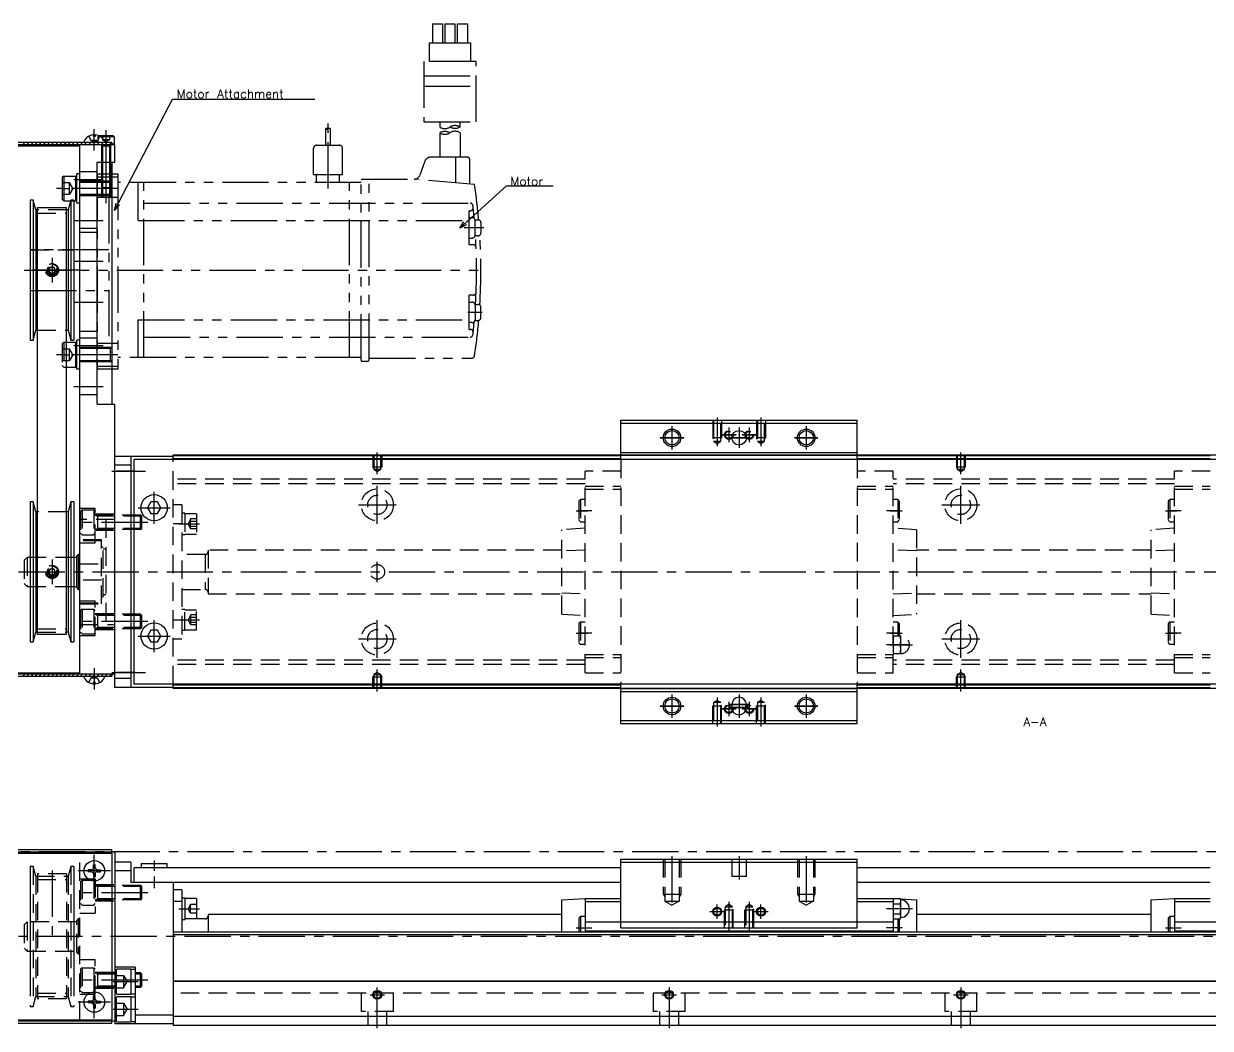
# Model space of a CAD drawing. Extents: x -2 to 986, y -8 to 353.
# Drawn here: x 327.5 to 734.2, y 9 to 353.5 of the extents above; entities that cross this region are included whole.
import ezdxf

# ---------------------------------------------------------------- set-up
doc = ezdxf.new("R2010")
doc.units = 0
doc.header["$LTSCALE"] = 0.5
for name, pattern in [('CENTER', [50.8, 31.75, -6.35, 6.35, -6.35]), ('DASHED', [19.05, 12.7, -6.35]), ('PHANTOM', [63.5, 31.75, -6.35, 6.35, -6.35, 6.35, -6.35])]:
    doc.linetypes.add(name, pattern=pattern)
for name, color, linetype in [('MSM_CENTER', 1, 'CENTER'), ('MSM_CONTINUOUS', 7, 'CONTINUOUS'), ('MSM_DASHED', 4, 'DASHED'), ('MSM_IMAGINARY', 6, 'PHANTOM'), ('MSM_NARROW', 5, 'CONTINUOUS'), ('MSM_PART_NUMBER', 7, 'CONTINUOUS')]:
    doc.layers.add(name, color=color, linetype=linetype)
doc.styles.get("Standard").update_dxf_attribs({"font": 'txt.shx', "height": 3, "bigfont": 'bigfont.shx'})

msp = doc.modelspace()

# ---------------------------------------------------------------- linework, layer by layer
at = {"layer": 'MSM_CENTER'}
for p, q in [((351.67, 310), (351.67, 317.37)), ((355.67, 317), (355.67, 295)), ((359.67, 297), (338.67, 297)), ((354.67, 300), (344.67, 300)), ((344.67, 286), (354.67, 286)), ((337.17, 273.25), (337.17, 264.75)), ((346.67, 269), (327.67, 269)), ((354.67, 272), (344.67, 272)), ((344.67, 258), (354.67, 258)), ((359.67, 240), (338.67, 240)), ((354.67, 243), (344.67, 243)), ((354.67, 229), (344.67, 229)), ((565.17, 218.5), (565.17, 208.59)), ((580.17, 218.5), (580.17, 208.59)), ((553.67, 211.5), (545.67, 211.5)), ((545.67, 211.5), (553.67, 211.5)), ((549.67, 215.5), (549.67, 207.5)), ((571.67, 212.5), (566.67, 212.5)), ((566.67, 212.5), (571.67, 212.5)), ((569.17, 215), (569.17, 210)), ((576.17, 211.5), (569.17, 211.5)), ((569.17, 211.5), (576.17, 211.5)), ((572.67, 215), (572.67, 208)), ((578.67, 212.5), (573.67, 212.5)), ((573.67, 212.5), (578.67, 212.5)), ((576.17, 215), (576.17, 210)), ((599.67, 211.5), (591.67, 211.5)), ((591.67, 211.5), (599.67, 211.5)), ((595.67, 215.5), (595.67, 207.5)), ((448.67, 198.99), (448.67, 206.5)), ((648.67, 198.99), (648.67, 206.5)), ((357.67, 200), (369.17, 200)), ((372.17, 182), (372.17, 193)), ((448.67, 182), (448.67, 195)), ((648.67, 182), (648.67, 195)), ((366.67, 187.5), (377.67, 187.5)), ((442.17, 188.5), (455.17, 188.5)), ((642.17, 188.5), (655.17, 188.5)), ((516.77, 186.5), (520.87, 186.5)), ((522.17, 186.5), (518.07, 186.5)), ((627.27, 186.5), (623.17, 186.5)), ((624.47, 186.5), (628.57, 186.5)), ((718.77, 186.5), (722.87, 186.5)), ((724.17, 186.5), (720.07, 186.5)), ((369.97, 182.5), (344.67, 182.5)), ((380.67, 181.95), (387.67, 181.95)), ((337.17, 169.75), (337.17, 161.25)), ((448.67, 162), (448.67, 169)), ((325.67, 165.5), (982.67, 165.5)), ((369.97, 148.5), (344.67, 148.5)), ((372.17, 138), (372.17, 149)), ((380.67, 149.05), (387.67, 149.05)), ((448.67, 136), (448.67, 149)), ((648.67, 136), (648.67, 149)), ((366.67, 143.5), (377.67, 143.5)), ((442.17, 142.5), (455.17, 142.5)), ((516.77, 144.5), (520.87, 144.5)), ((522.17, 144.5), (518.07, 144.5)), ((627.27, 144.5), (623.17, 144.5)), ((624.47, 144.5), (628.57, 144.5)), ((642.17, 142.5), (655.17, 142.5)), ((718.77, 144.5), (722.87, 144.5)), ((724.17, 144.5), (720.07, 144.5)), ((630.77, 140.5), (623.17, 140.5)), ((624.47, 140.5), (632.07, 140.5)), ((351.67, 132.5), (351.67, 125.13)), ((357.67, 131), (369.17, 131)), ((448.67, 124.5), (448.67, 132.01)), ((648.67, 124.5), (648.67, 132.01)), ((549.67, 123.5), (549.67, 115.5)), ((565.17, 122.41), (565.17, 112.5)), ((572.67, 123.5), (572.67, 115.5)), ((580.17, 122.41), (580.17, 112.5)), ((595.67, 123.5), (595.67, 115.5)), ((553.67, 119.5), (545.67, 119.5)), ((545.67, 119.5), (553.67, 119.5)), ((571.67, 118.5), (566.67, 118.5)), ((566.67, 118.5), (571.67, 118.5)), ((569.17, 121), (569.17, 116)), ((576.17, 120), (569.17, 120)), ((569.17, 120), (576.17, 120)), ((576.17, 119), (569.17, 119)), ((569.17, 119), (576.17, 119)), ((578.67, 118.5), (573.67, 118.5)), ((573.67, 118.5), (578.67, 118.5)), ((576.17, 121), (576.17, 116)), ((599.67, 119.5), (591.67, 119.5)), ((591.67, 119.5), (599.67, 119.5)), ((983.67, 69.5), (320.67, 69.5)), ((351.67, 57.5), (351.67, 68.5)), ((372.17, 66.5), (372.17, 63)), ((549.67, 68), (549.67, 50.18)), ((572.67, 68), (572.67, 60)), ((595.67, 68), (595.67, 50.18)), ((337.17, 63.12), (337.17, 38.5)), ((357.17, 63), (346.17, 63)), ((372.17, 61), (372.17, 57)), ((369.97, 55.5), (344.67, 55.5)), ((380.67, 50), (387.67, 50)), ((562.67, 49), (567.67, 49)), ((565.17, 46.5), (565.17, 51.5)), ((569.17, 52.41), (569.17, 42.5)), ((576.17, 52.41), (576.17, 42.5)), ((577.67, 49), (582.67, 49)), ((580.17, 46.5), (580.17, 51.5)), ((632.07, 50), (623.17, 50)), ((516.77, 43.5), (522.17, 43.5)), ((628.57, 43.5), (623.17, 43.5)), ((718.77, 43.5), (724.17, 43.5)), ((982.67, 40.5), (325.67, 40.5)), ((369.97, 25.5), (344.67, 25.5)), ((358.17, 25), (366.67, 25)), ((351.67, 12.5), (351.67, 23.5)), ((446.17, 20.5), (451.17, 20.5)), ((448.67, 9), (448.67, 23)), ((546.17, 20.5), (551.17, 20.5)), ((548.67, 23), (548.67, 9)), ((646.17, 20.5), (651.17, 20.5)), ((648.67, 23), (648.67, 9)), ((357.17, 18), (346.17, 18)), ((358.17, 15.5), (366.67, 15.5))]:
    msp.add_line(p, q, dxfattribs=at)
at = {"layer": 'MSM_CONTINUOUS'}
for p, q in [((348.2, 313.16), (348.17, 312.8)), ((351.34, 315.29), (351.36, 314.8)), ((351.98, 314.8), (351.36, 314.8)), ((352, 315.29), (351.98, 314.8)), ((358.12, 315), (353.41, 315)), ((358.42, 314.7), (353.93, 314.7)), ((355.13, 313.16), (355.17, 312.8)), ((358.12, 315), (358.42, 314.7)), ((358.42, 314.7), (358.42, 312.3)), ((324.47, 311.6), (346.67, 311.6)), ((357.67, 312.8), (324.87, 312.8)), ((358.67, 312), (324.87, 312)), ((346.67, 130.5), (346.67, 312)), ((357.67, 312.8), (357.67, 312)), ((357.67, 312.3), (358.42, 312.3)), ((358.12, 312), (358.42, 312.3)), ((358.67, 306), (358.67, 312)), ((352.67, 223), (352.67, 306)), ((352.67, 306), (358.67, 306)), ((354.17, 306), (354.17, 299.5)), ((357.17, 306), (357.17, 299.5)), ((357.67, 306), (357.67, 223)), ((341.17, 301.25), (340.67, 300.75)), ((341.17, 301.25), (341.17, 292.75)), ((341.17, 301.25), (345.17, 301.25)), ((345.17, 301.25), (345.17, 292.75)), ((345.17, 301.25), (345.67, 300.75)), ((345.67, 292), (345.67, 302)), ((346.67, 302), (345.67, 302)), ((340.67, 300.75), (340.67, 293.25)), ((357.23, 299.5), (352.67, 299.5)), ((357.23, 294.5), (357.23, 299.5)), ((357.67, 299.07), (357.23, 299.5)), ((329.73, 293), (329.73, 245)), ((330.76, 293), (329.73, 293)), ((330.76, 293), (330.76, 245)), ((331.67, 289.62), (330.76, 293)), ((341.17, 292.75), (340.67, 293.25)), ((343.57, 293), (342.67, 289.62)), ((343.57, 293), (343.57, 245)), ((344.61, 293), (343.57, 293)), ((344.61, 293), (344.61, 245)), ((345.17, 292.75), (345.67, 293.25)), ((357.23, 294.5), (352.67, 294.5)), ((357.23, 294.5), (357.67, 294.93)), ((331.67, 289.62), (331.67, 248.37)), ((332.17, 289.62), (331.67, 289.62)), ((332.17, 144.07), (332.17, 290.43)), ((332.17, 290.43), (342.17, 290.43)), ((341.17, 292.75), (343.5, 292.75)), ((342.17, 144.07), (342.17, 290.43)), ((342.67, 289.62), (342.17, 289.62)), ((342.67, 289.62), (342.67, 248.37)), ((344.61, 292.75), (345.17, 292.75)), ((346.67, 292), (345.67, 292)), ((329.67, 287), (329.67, 251)), ((329.73, 287), (329.67, 287)), ((344.67, 287), (344.61, 287)), ((344.67, 287), (344.67, 251)), ((329.67, 251), (329.73, 251)), ((330.76, 245), (331.67, 248.37)), ((331.67, 248.37), (332.17, 248.37)), ((342.17, 248.37), (342.67, 248.37)), ((342.67, 248.37), (343.57, 245)), ((344.61, 251), (344.67, 251)), ((329.73, 245), (330.76, 245)), ((342.17, 244.25), (345.17, 244.25)), ((343.57, 245), (344.61, 245)), ((345.17, 244.25), (345.17, 235.75)), ((345.17, 244.25), (345.67, 243.75)), ((345.67, 235), (345.67, 245)), ((346.67, 245), (345.67, 245)), ((357.23, 242.5), (352.67, 242.5)), ((357.67, 242.07), (357.23, 242.5)), ((357.23, 237.5), (357.23, 242.5)), ((345.17, 235.75), (345.67, 236.25)), ((357.23, 237.5), (352.67, 237.5)), ((357.23, 237.5), (357.67, 237.93)), ((342.17, 235.75), (345.17, 235.75)), ((346.67, 235), (345.67, 235)), ((352.67, 223), (358.67, 223)), ((358.67, 125.9), (358.67, 223)), ((532.17, 204), (532.17, 217.5)), ((532.17, 217.5), (613.17, 217.5)), ((532.17, 216.5), (613.17, 216.5)), ((613.17, 204), (613.17, 217.5)), ((378.67, 205.1), (358.67, 205.1)), ((364.17, 205.1), (364.17, 125.9)), ((365.17, 204), (365.17, 127)), ((980.17, 204), (365.17, 204)), ((378.67, 204), (378.67, 205.5)), ((968.67, 205.5), (378.67, 205.5)), ((532.17, 205.3), (378.67, 205.3)), ((532.17, 204.3), (378.67, 204.3)), ((532.17, 206.5), (613.17, 206.5)), ((532.17, 205.5), (613.17, 205.5)), ((734.17, 205.3), (613.17, 205.3)), ((734.17, 204.3), (613.17, 204.3)), ((364.17, 202.1), (358.67, 202.1)), ((329.73, 189.5), (329.73, 141.5)), ((330.76, 189.5), (329.73, 189.5)), ((330.76, 189.5), (330.76, 141.5)), ((331.67, 186.12), (330.76, 189.5)), ((343.57, 189.5), (342.67, 186.12)), ((343.57, 189.5), (343.57, 141.5)), ((344.61, 189.5), (343.57, 189.5)), ((344.61, 189.5), (344.61, 141.5)), ((371.01, 189.5), (369.86, 187.5)), ((369.86, 187.5), (371.01, 185.5)), ((373.32, 189.5), (371.01, 189.5)), ((374.48, 187.5), (373.32, 189.5)), ((373.32, 185.5), (374.48, 187.5)), ((329.67, 183.5), (329.67, 147.5)), ((329.73, 183.5), (329.67, 183.5)), ((331.67, 186.12), (331.67, 144.87)), ((332.17, 186.12), (331.67, 186.12)), ((342.67, 186.12), (342.17, 186.12)), ((342.67, 186.12), (342.67, 144.87)), ((344.67, 183.5), (344.61, 183.5)), ((344.67, 183.5), (344.67, 147.5)), ((371.01, 185.5), (373.32, 185.5)), ((346.17, 171.5), (345.67, 171)), ((345.67, 160), (345.67, 171)), ((346.17, 171.5), (346.17, 159.5)), ((346.67, 171.5), (346.17, 171.5)), ((345.67, 170.5), (344.67, 170.5)), ((344.67, 160.5), (345.67, 160.5)), ((345.67, 160), (346.17, 159.5)), ((346.17, 159.5), (346.67, 159.5)), ((329.67, 147.5), (329.73, 147.5)), ((344.61, 147.5), (344.67, 147.5)), ((330.76, 141.5), (331.67, 144.87)), ((331.67, 144.87), (332.17, 144.87)), ((342.17, 144.07), (332.17, 144.07)), ((342.67, 144.87), (342.17, 144.87)), ((342.67, 144.87), (343.57, 141.5)), ((371.01, 145.5), (369.86, 143.5)), ((369.86, 143.5), (371.01, 141.5)), ((373.32, 145.5), (371.01, 145.5)), ((374.48, 143.5), (373.32, 145.5)), ((373.32, 141.5), (374.48, 143.5)), ((329.73, 141.5), (330.76, 141.5)), ((343.57, 141.5), (344.61, 141.5)), ((371.01, 141.5), (373.32, 141.5)), ((324.47, 130.9), (346.67, 130.9)), ((324.87, 130.5), (358.67, 130.5)), ((357.67, 130.5), (357.67, 129.7)), ((324.87, 129.7), (357.67, 129.7)), ((348.2, 129.34), (348.17, 129.7)), ((351.34, 127.21), (351.36, 127.7)), ((351.98, 127.7), (351.36, 127.7)), ((352, 127.21), (351.98, 127.7)), ((355.13, 129.34), (355.17, 129.7)), ((364.17, 128.9), (358.67, 128.9)), ((980.17, 127), (365.17, 127)), ((378.67, 125.5), (378.67, 127)), ((532.17, 126.7), (378.67, 126.7)), ((532.17, 113.5), (532.17, 127)), ((613.17, 113.5), (613.17, 127)), ((734.17, 126.7), (613.17, 126.7)), ((378.67, 125.9), (358.67, 125.9)), ((532.17, 125.7), (378.67, 125.7)), ((968.67, 125.5), (378.67, 125.5)), ((532.17, 125.5), (613.17, 125.5)), ((532.17, 124.5), (613.17, 124.5)), ((734.17, 125.7), (613.17, 125.7)), ((570.17, 120), (570.17, 119)), ((575.17, 119), (575.17, 120)), ((532.17, 114.5), (613.17, 114.5)), ((532.17, 113.5), (613.17, 113.5)), ((324.87, 70.3), (357.67, 70.3)), ((324.87, 69.5), (358.67, 69.5)), ((346.67, 69.1), (346.67, 69.5)), ((357.67, 69.5), (357.67, 70.3)), ((358.67, 69.5), (358.67, 10.5)), ((323.67, 69.1), (357.67, 69.1)), ((351.34, 63.92), (351.36, 65.08)), ((352, 63.92), (351.98, 65.08)), ((357.67, 69.1), (357.67, 11.9)), ((364.17, 66), (358.67, 66)), ((364.17, 66), (364.17, 59)), ((367.67, 65.5), (367.67, 64)), ((367.67, 65.5), (376.67, 65.5)), ((376.67, 64), (376.67, 65.5)), ((532.17, 67), (613.17, 67)), ((532.17, 43.5), (532.17, 67)), ((532.17, 66), (613.17, 66)), ((613.17, 43.5), (613.17, 67)), ((350.74, 63.33), (349.59, 63.31)), ((350.74, 62.67), (349.59, 62.69)), ((350.74, 63.33), (351.15, 63.52)), ((350.74, 62.67), (351.15, 62.48)), ((351.34, 63.92), (351.15, 63.52)), ((351.34, 62.08), (351.15, 62.48)), ((351.34, 62.08), (351.36, 60.92)), ((352, 62.08), (351.98, 60.92)), ((352, 63.92), (352.19, 63.52)), ((352, 62.08), (352.19, 62.48)), ((352.59, 63.33), (352.19, 63.52)), ((352.59, 62.67), (352.19, 62.48)), ((352.59, 63.33), (353.74, 63.31)), ((352.59, 62.67), (353.74, 62.69)), ((364.17, 63), (358.67, 63)), ((365.17, 64), (365.17, 59)), ((532.17, 64), (365.17, 64)), ((734.17, 64), (613.17, 64)), ((532.17, 59), (364.17, 59)), ((378.67, 59), (378.67, 10)), ((734.17, 59), (613.17, 59)), ((381.67, 56.5), (378.67, 56.5)), ((381.67, 56.5), (381.67, 42)), ((382.67, 53.65), (381.67, 53.65)), ((382.67, 53.65), (382.67, 46.35)), ((386.67, 53.5), (382.67, 53.5)), ((386.67, 53.5), (386.67, 46.5)), ((511.87, 53), (519.87, 53.5)), ((511.87, 42), (511.87, 53)), ((519.87, 53.5), (532.17, 53.5)), ((519.87, 53.5), (519.87, 42)), ((613.17, 53.5), (625.47, 53.5)), ((625.47, 53.5), (626.04, 53.46)), ((625.47, 53.5), (625.47, 42)), ((625.59, 53.46), (625.47, 53)), ((625.59, 53.46), (627.94, 53.46)), ((628.07, 53), (627.94, 53.46)), ((627.97, 53.34), (633.47, 53)), ((628.07, 47), (628.07, 53)), ((633.47, 53), (633.47, 42)), ((713.87, 53), (721.87, 53.5)), ((713.87, 42), (713.87, 53)), ((721.87, 53.5), (734.17, 53.5)), ((721.87, 53.5), (721.87, 42)), ((381.67, 52.5), (378.67, 52.5)), ((519.87, 52.5), (532.17, 52.5)), ((613.17, 52.5), (625.47, 52.5)), ((625.47, 52.41), (625.47, 52.6)), ((625.59, 51.73), (627.94, 51.73)), ((721.87, 52.5), (734.17, 52.5)), ((381.67, 46.35), (382.67, 46.35)), ((389.67, 46.5), (382.67, 46.5)), ((390.67, 48), (390.67, 42)), ((511.87, 48), (390.67, 48)), ((518.27, 47.3), (517.77, 46.8)), ((517.77, 46.8), (517.77, 42)), ((519.87, 47.3), (518.27, 47.3)), ((518.27, 47.3), (518.27, 42)), ((519.87, 45.5), (625.47, 45.5)), ((625.47, 47), (625.59, 46.54)), ((625.59, 48.27), (627.94, 48.27)), ((625.59, 46.54), (627.94, 46.54)), ((627.07, 46.54), (627.07, 42)), ((627.57, 46.54), (627.57, 42)), ((627.94, 46.54), (628.07, 47)), ((713.87, 48), (633.47, 48)), ((720.27, 47.3), (719.77, 46.8)), ((719.77, 46.8), (719.77, 42)), ((721.87, 47.3), (720.27, 47.3)), ((720.27, 47.3), (720.27, 42)), ((721.87, 45.5), (827.47, 45.5)), ((968.67, 42), (378.67, 42)), ((968.67, 41), (378.67, 41)), ((519.87, 42.4), (625.47, 42.4)), ((532.17, 43.5), (613.17, 43.5)), ((721.87, 42.4), (827.47, 42.4)), ((365.67, 30), (358.67, 30)), ((359.17, 29), (359.17, 21)), ((364.17, 29.25), (359.42, 29.25)), ((364.17, 29.25), (364.17, 20.75)), ((365.67, 29.15), (364.17, 29.15)), ((365.67, 30), (365.67, 10.5)), ((968.67, 25.2), (378.67, 25.2)), ((968.67, 25), (378.67, 25)), ((359.42, 20.75), (364.17, 20.75)), ((364.17, 20.85), (365.67, 20.85)), ((350.74, 18.33), (349.59, 18.31)), ((350.74, 17.67), (349.59, 17.69)), ((350.74, 18.33), (351.15, 18.52)), ((350.74, 17.67), (351.15, 17.48)), ((351.34, 18.92), (351.15, 18.52)), ((351.34, 17.08), (351.15, 17.48)), ((351.34, 18.92), (351.36, 20.08)), ((351.34, 17.08), (351.36, 15.92)), ((352, 18.92), (351.98, 20.08)), ((352, 17.08), (351.98, 15.92)), ((352, 18.92), (352.19, 18.52)), ((352, 17.08), (352.19, 17.48)), ((352.59, 18.33), (352.19, 18.52)), ((352.59, 17.67), (352.19, 17.48)), ((352.59, 18.33), (353.74, 18.31)), ((352.59, 17.67), (353.74, 17.69)), ((359.17, 19.5), (359.17, 11.5)), ((364.17, 19.75), (359.42, 19.75)), ((364.17, 19.75), (364.17, 11.25)), ((365.67, 19.65), (364.17, 19.65)), ((378.67, 13.5), (365.67, 13.5)), ((968.67, 13), (378.67, 13)), ((323.67, 11.9), (357.67, 11.9)), ((324.87, 11.5), (358.67, 11.5)), ((324.87, 10.7), (357.67, 10.7)), ((346.67, 11.5), (346.67, 11.9)), ((357.67, 10.7), (357.67, 11.5)), ((378.67, 10.5), (358.67, 10.5)), ((359.42, 11.25), (364.17, 11.25)), ((364.17, 11.35), (365.67, 11.35)), ((968.67, 10), (378.67, 10))]:
    msp.add_line(p, q, dxfattribs=at)
for centre, radius in [((549.67, 211.5), 2.46), ((572.67, 211.5), 2.5), ((595.67, 211.5), 2.46), ((372.17, 187.5), 4.5), ((372.17, 143.5), 4.5), ((549.67, 119.5), 2.46), ((595.67, 119.5), 2.46), ((351.67, 63), 3.5), ((565.17, 49), 1.23), ((580.17, 49), 1.23), ((351.67, 18), 3.5), ((448.67, 20.5), 1.23), ((548.67, 20.5), 1.23), ((648.67, 20.5), 1.23)]:
    msp.add_circle(centre, radius, dxfattribs=at)
for centre, radius, start, end in [((349.29, 313.07), 1.1, 144.8906, 175), ((351.67, 311.4), 4, 97.4656, 144.8906), ((351.14, 315.06), 0.305, 49.0368, 87.9309), ((352.2, 315.06), 0.305, 92.0691, 130.9632), ((351.67, 311.4), 4, 35.1094, 82.5344), ((354.04, 313.07), 1.1, 5, 35.1094), ((349.29, 129.43), 1.1, 185, 215.1094), ((351.67, 131.1), 4, 215.1094, 262.5344), ((351.14, 127.44), 0.305, 272.0691, 310.9632), ((352.2, 127.44), 0.305, 229.0368, 267.9309), ((351.67, 131.1), 4, 277.4656, 324.8906), ((354.04, 129.43), 1.1, 324.8906, 355), ((572.67, 120), 2.5, 0, 180), ((572.67, 119), 2.5, 180, 0), ((351.67, 63), 2.1, 81.4911, 98.5089), ((351.67, 63), 2.1, 171.4911, 188.5089), ((351.67, 63), 2.1, 351.4911, 8.5089), ((351.67, 63), 2.1, 261.4911, 278.5089), ((628.77, 52.57), 3.31, 164.2277, 179.4294), ((624.76, 52.56), 3.31, 0.5738, 15.7691), ((628.07, 50), 3, 270, 90), ((628.77, 52.63), 3.31, 180.5738, 195.7691), ((638.35, 49.95), 12.89, 172.0306, 179.7562), ((638.92, 50.1), 13.46, 180.407, 187.8062), ((624.76, 52.63), 3.31, 344.2277, 359.4294), ((615.17, 49.94), 12.89, 0.2452, 7.968), ((614.61, 50.1), 13.46, 352.1938, 359.593), ((389.67, 47.5), 1, 270, 0), ((628.77, 47.37), 3.31, 164.2277, 179.4294), ((628.77, 47.44), 3.31, 180.5738, 195.7691), ((624.76, 47.37), 3.31, 0.5738, 15.7691), ((624.76, 47.43), 3.31, 344.2277, 359.4294), ((359.42, 29), 0.25, 90, 180), ((359.42, 21), 0.25, 180, 270), ((351.67, 18), 2.1, 171.4911, 188.5089), ((351.67, 18), 2.1, 81.4911, 98.5089), ((351.67, 18), 2.1, 351.4911, 8.5089), ((359.42, 19.5), 0.25, 90, 180), ((351.67, 18), 2.1, 261.4911, 278.5089), ((359.42, 11.5), 0.25, 180, 270)]:
    msp.add_arc(centre, radius, start, end, dxfattribs=at)
at = {"layer": 'MSM_DASHED'}
for p, q in [((349.8, 314.94), (350.52, 313.47)), ((351.67, 312.86), (350.52, 313.47)), ((352.81, 313.47), (350.52, 313.47)), ((351.67, 312.86), (352.81, 313.47)), ((353.54, 314.94), (352.81, 313.47)), ((352.92, 314.7), (353.22, 315)), ((353.93, 314.7), (352.92, 314.7)), ((352.92, 314.7), (352.92, 312.8)), ((353.41, 315), (353.22, 315)), ((354.42, 315), (354.42, 313.7)), ((356.92, 313.7), (354.42, 313.7)), ((355.67, 312.98), (354.42, 313.7)), ((355.67, 315), (355.67, 313.7)), ((356.92, 313.7), (355.67, 312.98)), ((356.92, 315), (356.92, 313.7)), ((354.15, 311.95), (354.44, 311.46)), ((354.17, 311.9), (354.17, 306)), ((357.17, 311.46), (354.17, 311.46)), ((354.44, 311.46), (354.44, 306)), ((357.18, 311.95), (356.9, 311.46)), ((356.9, 311.46), (356.9, 306)), ((357.17, 311.9), (357.17, 306)), ((352.67, 302.65), (346.67, 302.65)), ((340.67, 299), (343.17, 299)), ((340.67, 297), (343.17, 297)), ((344.32, 297), (343.17, 299)), ((343.17, 295), (343.17, 299)), ((344.32, 297), (343.17, 295)), ((352.67, 299.5), (346.67, 299.5)), ((352.67, 299.07), (346.67, 299.07)), ((354.17, 299.5), (354.17, 297.27)), ((354.44, 297), (354.17, 297.27)), ((354.17, 297.27), (357.17, 297.27)), ((354.44, 299.5), (354.44, 297)), ((356.9, 297), (354.44, 297)), ((356.9, 299.5), (356.9, 297)), ((357.17, 297.27), (356.9, 297)), ((357.17, 299.5), (357.17, 297.27)), ((340.67, 295), (343.17, 295)), ((352.67, 294.93), (346.67, 294.93)), ((352.67, 294.5), (346.67, 294.5)), ((342.17, 289.62), (332.17, 289.62)), ((343.5, 292.75), (344.61, 292.75)), ((332.17, 288.49), (342.17, 288.49)), ((346.67, 283.35), (352.67, 283.35)), ((346.67, 282), (352.67, 282)), ((329.67, 276), (344.67, 276)), ((337.17, 270.15), (336.17, 269.58)), ((336.17, 269.58), (336.17, 268.42)), ((336.17, 268.42), (337.17, 267.85)), ((338.17, 269.58), (337.17, 270.15)), ((337.17, 267.85), (338.17, 268.42)), ((338.17, 268.42), (338.17, 269.58)), ((329.67, 262), (344.67, 262)), ((332.17, 248.37), (342.17, 248.37)), ((341.17, 244.25), (340.67, 243.75)), ((341.17, 244.25), (341.17, 235.75)), ((341.17, 244.25), (342.17, 244.25)), ((352.67, 248), (346.67, 248)), ((352.67, 245.65), (346.67, 245.65)), ((340.67, 243.75), (340.67, 236.25)), ((340.67, 242), (343.17, 242)), ((340.67, 240), (343.17, 240)), ((344.32, 240), (343.17, 242)), ((343.17, 238), (343.17, 242)), ((344.32, 240), (343.17, 238)), ((352.67, 242.5), (346.67, 242.5)), ((352.67, 242.07), (346.67, 242.07)), ((340.67, 238), (343.17, 238)), ((341.17, 235.75), (340.67, 236.25)), ((352.67, 237.93), (346.67, 237.93)), ((352.67, 237.5), (346.67, 237.5)), ((341.17, 235.75), (342.17, 235.75)), ((346.67, 226.35), (352.67, 226.35)), ((563.67, 217.5), (563.67, 211.5)), ((563.94, 217.5), (563.94, 210.3)), ((566.4, 210.3), (566.4, 217.5)), ((566.67, 217.5), (566.67, 211.5)), ((578.67, 217.5), (578.67, 211.5)), ((578.94, 217.5), (578.94, 210.3)), ((581.4, 210.3), (581.4, 217.5)), ((581.67, 217.5), (581.67, 211.5)), ((566.67, 211.5), (563.67, 211.5)), ((563.94, 211.03), (563.67, 211.5)), ((566.4, 211.03), (566.67, 211.5)), ((581.67, 211.5), (578.67, 211.5)), ((578.94, 211.03), (578.67, 211.5)), ((581.4, 211.03), (581.67, 211.5)), ((563.94, 210.3), (566.4, 210.3)), ((563.94, 210.3), (565.17, 209.59)), ((565.17, 209.59), (566.4, 210.3)), ((578.94, 210.3), (581.4, 210.3)), ((578.94, 210.3), (580.17, 209.59)), ((580.17, 209.59), (581.4, 210.3)), ((378.67, 127), (378.67, 204)), ((447.17, 205.5), (447.17, 201.5)), ((447.44, 205.5), (447.44, 200.7)), ((449.9, 200.7), (449.9, 205.5)), ((450.17, 205.5), (450.17, 201.5)), ((613.17, 205.5), (532.17, 205.5)), ((532.17, 204), (532.17, 127)), ((613.17, 204), (613.17, 127)), ((647.17, 205.5), (647.17, 201.5)), ((647.44, 205.5), (647.44, 200.7)), ((649.9, 200.7), (649.9, 205.5)), ((650.17, 205.5), (650.17, 201.5)), ((365.67, 200), (358.67, 200)), ((447.17, 201.5), (450.17, 201.5)), ((447.44, 201.03), (447.17, 201.5)), ((447.44, 200.7), (448.67, 199.99)), ((447.44, 200.7), (449.9, 200.7)), ((448.67, 199.99), (449.9, 200.7)), ((449.9, 201.03), (450.17, 201.5)), ((532.17, 200.1), (519.87, 200.1)), ((519.87, 130.9), (519.87, 200.1)), ((625.47, 200.1), (613.17, 200.1)), ((625.47, 130.9), (625.47, 200.1)), ((647.17, 201.5), (650.17, 201.5)), ((647.44, 201.03), (647.17, 201.5)), ((647.44, 200.7), (649.9, 200.7)), ((647.44, 200.7), (648.67, 199.99)), ((648.67, 199.99), (649.9, 200.7)), ((649.9, 201.03), (650.17, 201.5)), ((734.17, 200.1), (721.87, 200.1)), ((721.87, 130.9), (721.87, 200.1)), ((519.87, 197.25), (378.67, 197.25)), ((519.87, 195.75), (378.67, 195.75)), ((721.87, 197.25), (625.47, 197.25)), ((721.87, 195.75), (625.47, 195.75)), ((519.87, 194.85), (532.17, 194.85)), ((519.87, 193.85), (532.17, 193.85)), ((613.17, 194.85), (625.47, 194.85)), ((613.17, 193.85), (625.47, 193.85)), ((721.87, 194.85), (734.17, 194.85)), ((721.87, 193.85), (734.17, 193.85)), ((351.97, 187.25), (346.67, 187.25)), ((351.97, 175.38), (351.97, 187.25)), ((381.67, 188.5), (378.67, 188.5)), ((381.67, 188.5), (381.67, 142.5)), ((518.27, 190.3), (517.77, 189.8)), ((517.77, 189.8), (517.77, 183.2)), ((519.87, 190.3), (518.27, 190.3)), ((518.27, 190.3), (518.27, 182.7)), ((627.07, 190.3), (625.47, 190.3)), ((627.57, 189.8), (627.07, 190.3)), ((627.07, 190.3), (627.07, 182.7)), ((627.57, 189.8), (627.57, 183.2)), ((720.27, 190.3), (719.77, 189.8)), ((719.77, 189.8), (719.77, 183.2)), ((721.87, 190.3), (720.27, 190.3)), ((720.27, 190.3), (720.27, 182.7)), ((342.17, 186.12), (332.17, 186.12)), ((358.67, 183.5), (346.67, 183.5)), ((347.47, 186.75), (346.97, 186.25)), ((346.97, 186.25), (346.97, 178.75)), ((347.47, 186.75), (347.47, 178.25)), ((347.47, 186.75), (351.47, 186.75)), ((351.47, 186.75), (351.47, 178.25)), ((351.47, 186.75), (351.97, 186.25)), ((358.67, 185.25), (351.97, 185.25)), ((367.53, 185), (351.97, 185)), ((351.97, 185), (352.72, 184.57)), ((352.72, 185), (352.72, 180)), ((367.97, 184.57), (352.72, 184.57)), ((355.67, 183.5), (355.67, 147.5)), ((367.97, 184.57), (367.53, 185)), ((367.53, 180), (367.53, 185)), ((367.97, 180.43), (367.97, 184.57)), ((382.67, 185.6), (381.67, 185.6)), ((382.67, 185.6), (382.67, 178.3)), ((386.67, 185.45), (382.67, 185.45)), ((384.67, 183.45), (383.8, 181.95)), ((384.67, 180.22), (384.67, 183.69)), ((386.67, 183.69), (384.67, 183.69)), ((386.67, 185.45), (386.67, 178.45)), ((517.77, 183.2), (518.27, 182.7)), ((627.07, 182.7), (627.57, 183.2)), ((719.77, 183.2), (720.27, 182.7)), ((351.97, 180), (352.72, 180.43)), ((367.53, 180), (351.97, 180)), ((358.67, 179.75), (351.97, 179.75)), ((367.97, 180.43), (352.72, 180.43)), ((367.53, 180), (367.97, 180.43)), ((381.67, 182.02), (378.67, 182.02)), ((384.67, 180.45), (383.8, 181.95)), ((386.67, 182.82), (384.67, 182.82)), ((386.67, 181.09), (384.67, 181.09)), ((386.67, 180.22), (384.67, 180.22)), ((519.87, 180.5), (511.87, 179.94)), ((511.87, 151.06), (511.87, 179.94)), ((518.27, 182.7), (519.87, 182.7)), ((625.47, 182.7), (627.07, 182.7)), ((633.47, 179.94), (625.47, 180.5)), ((633.47, 179.94), (633.47, 151.06)), ((721.87, 180.5), (713.87, 179.94)), ((713.87, 151.06), (713.87, 179.94)), ((720.27, 182.7), (721.87, 182.7)), ((354.17, 176.5), (346.67, 176.5)), ((354.17, 176.14), (346.67, 176.14)), ((351.97, 175.38), (346.67, 175.38)), ((347.47, 178.25), (346.97, 178.75)), ((347.47, 178.25), (351.47, 178.25)), ((351.47, 178.25), (351.97, 178.75)), ((354.17, 154.5), (354.17, 176.5)), ((381.67, 178.3), (382.67, 178.3)), ((382.67, 178.45), (386.67, 178.45)), ((354.67, 174), (354.17, 174)), ((354.67, 157), (354.67, 174)), ((355.67, 173.25), (354.67, 173.25)), ((389.67, 171.5), (381.67, 171.5)), ((389.67, 171.5), (389.67, 159.5)), ((390.67, 173), (390.67, 158)), ((511.87, 173), (390.67, 173)), ((519.87, 172.98), (511.87, 172.73)), ((633.47, 172.73), (625.47, 172.98)), ((713.87, 173), (633.47, 173)), ((721.87, 172.98), (713.87, 172.73)), ((328.67, 170.5), (327.67, 169.5)), ((327.67, 169.5), (327.67, 161.5)), ((344.67, 170.5), (328.67, 170.5)), ((328.67, 170.5), (328.67, 160.5)), ((346.67, 168.3), (354.17, 168.3)), ((337.17, 166.65), (336.17, 166.08)), ((336.17, 166.08), (336.17, 164.92)), ((336.17, 164.92), (337.17, 164.35)), ((338.17, 166.08), (337.17, 166.65)), ((337.17, 164.35), (338.17, 164.92)), ((338.17, 164.92), (338.17, 166.08)), ((354.17, 162.7), (346.67, 162.7)), ((327.67, 161.5), (328.67, 160.5)), ((328.67, 160.5), (344.67, 160.5)), ((381.67, 159.5), (389.67, 159.5)), ((346.67, 155.62), (351.97, 155.62)), ((346.67, 154.86), (354.17, 154.86)), ((351.97, 143.75), (351.97, 155.62)), ((354.17, 157), (354.67, 157)), ((354.67, 157.75), (355.67, 157.75)), ((390.67, 158), (511.87, 158)), ((511.87, 158.27), (519.87, 158.02)), ((625.47, 158.02), (633.47, 158.27)), ((633.47, 158), (713.87, 158)), ((713.87, 158.27), (721.87, 158.02)), ((346.67, 154.5), (354.17, 154.5)), ((347.47, 152.75), (346.97, 152.25)), ((346.97, 152.25), (346.97, 144.75)), ((347.47, 152.75), (351.47, 152.75)), ((347.47, 152.75), (347.47, 144.25)), ((351.47, 152.75), (351.47, 144.25)), ((351.47, 152.75), (351.97, 152.25)), ((351.97, 151.25), (358.67, 151.25)), ((367.53, 151), (351.97, 151)), ((351.97, 151), (352.72, 150.57)), ((352.72, 151), (352.72, 146)), ((367.97, 150.57), (352.72, 150.57)), ((367.53, 146), (367.53, 151)), ((367.97, 150.57), (367.53, 151)), ((367.97, 146.43), (367.97, 150.57)), ((381.67, 152.7), (382.67, 152.7)), ((382.67, 145.4), (382.67, 152.7)), ((382.67, 152.55), (386.67, 152.55)), ((384.67, 150.55), (383.8, 149.05)), ((384.67, 150.78), (384.67, 147.31)), ((386.67, 150.78), (384.67, 150.78)), ((386.67, 145.55), (386.67, 152.55)), ((511.87, 151.06), (519.87, 150.5)), ((625.47, 150.5), (633.47, 151.06)), ((713.87, 151.06), (721.87, 150.5)), ((346.67, 147.5), (358.67, 147.5)), ((351.97, 146), (352.72, 146.43)), ((367.97, 146.43), (352.72, 146.43)), ((367.53, 146), (367.97, 146.43)), ((381.67, 148.98), (378.67, 148.98)), ((384.67, 147.55), (383.8, 149.05)), ((386.67, 149.91), (384.67, 149.91)), ((386.67, 148.18), (384.67, 148.18)), ((386.67, 147.31), (384.67, 147.31)), ((518.27, 148.3), (517.77, 147.8)), ((517.77, 147.8), (517.77, 141.2)), ((519.87, 148.3), (518.27, 148.3)), ((518.27, 148.3), (518.27, 140.7)), ((627.07, 148.3), (625.47, 148.3)), ((627.07, 148.3), (627.07, 143.5)), ((627.57, 147.8), (627.07, 148.3)), ((627.57, 147.8), (627.57, 143.5)), ((720.27, 148.3), (719.77, 147.8)), ((719.77, 147.8), (719.77, 141.2)), ((721.87, 148.3), (720.27, 148.3)), ((720.27, 148.3), (720.27, 140.7)), ((332.17, 146.01), (342.17, 146.01)), ((332.17, 144.87), (342.17, 144.87)), ((346.67, 143.75), (351.97, 143.75)), ((347.47, 144.25), (346.97, 144.75)), ((347.47, 144.25), (351.47, 144.25)), ((351.47, 144.25), (351.97, 144.75)), ((367.53, 146), (351.97, 146)), ((351.97, 145.75), (358.67, 145.75)), ((378.67, 142.5), (381.67, 142.5)), ((382.67, 145.4), (381.67, 145.4)), ((386.67, 145.55), (382.67, 145.55)), ((628.07, 143.5), (625.47, 143.5)), ((628.07, 137.5), (628.07, 143.5)), ((517.77, 141.2), (518.27, 140.7)), ((518.27, 140.7), (519.87, 140.7)), ((625.59, 140.5), (627.94, 140.5)), ((719.77, 141.2), (720.27, 140.7)), ((720.27, 140.7), (721.87, 140.7)), ((519.87, 135.25), (378.67, 135.25)), ((519.87, 137.15), (532.17, 137.15)), ((519.87, 136.15), (532.17, 136.15)), ((613.17, 137.15), (625.47, 137.15)), ((613.17, 136.15), (625.47, 136.15)), ((625.47, 137.5), (628.07, 137.5)), ((721.87, 135.25), (625.47, 135.25)), ((721.87, 137.15), (734.17, 137.15)), ((721.87, 136.15), (734.17, 136.15)), ((365.67, 131), (358.67, 131)), ((519.87, 133.75), (378.67, 133.75)), ((448.67, 131.01), (447.44, 130.3)), ((447.44, 130.3), (447.44, 125.5)), ((447.44, 130.3), (449.9, 130.3)), ((449.9, 130.3), (448.67, 131.01)), ((449.9, 125.5), (449.9, 130.3)), ((519.87, 130.9), (532.17, 130.9)), ((613.17, 130.9), (625.47, 130.9)), ((721.87, 133.75), (625.47, 133.75)), ((648.67, 131.01), (647.44, 130.3)), ((647.44, 130.3), (649.9, 130.3)), ((647.44, 130.3), (647.44, 125.5)), ((649.9, 130.3), (648.67, 131.01)), ((649.9, 125.5), (649.9, 130.3)), ((721.87, 130.9), (734.17, 130.9)), ((349.8, 127.56), (350.52, 129.03)), ((351.67, 129.64), (350.52, 129.03)), ((352.81, 129.03), (350.52, 129.03)), ((351.67, 129.64), (352.81, 129.03)), ((353.54, 127.56), (352.81, 129.03)), ((447.44, 129.97), (447.17, 129.5)), ((447.17, 125.5), (447.17, 129.5)), ((447.17, 129.5), (450.17, 129.5)), ((449.9, 129.97), (450.17, 129.5)), ((450.17, 125.5), (450.17, 129.5)), ((647.44, 129.97), (647.17, 129.5)), ((647.17, 129.5), (650.17, 129.5)), ((647.17, 125.5), (647.17, 129.5)), ((649.9, 129.97), (650.17, 129.5)), ((650.17, 125.5), (650.17, 129.5)), ((613.17, 125.5), (532.17, 125.5)), ((563.94, 119.97), (563.67, 119.5)), ((563.67, 113.5), (563.67, 119.5)), ((566.67, 119.5), (563.67, 119.5)), ((565.17, 121.41), (563.94, 120.7)), ((563.94, 120.7), (563.94, 113.5)), ((566.4, 120.7), (563.94, 120.7)), ((566.4, 120.7), (565.17, 121.41)), ((566.4, 113.5), (566.4, 120.7)), ((566.4, 119.97), (566.67, 119.5)), ((566.67, 113.5), (566.67, 119.5)), ((578.94, 119.97), (578.67, 119.5)), ((578.67, 113.5), (578.67, 119.5)), ((581.67, 119.5), (578.67, 119.5)), ((580.17, 121.41), (578.94, 120.7)), ((578.94, 120.7), (578.94, 113.5)), ((581.4, 120.7), (578.94, 120.7)), ((581.4, 120.7), (580.17, 121.41)), ((581.4, 113.5), (581.4, 120.7)), ((581.4, 119.97), (581.67, 119.5)), ((581.67, 113.5), (581.67, 119.5)), ((346.67, 11.9), (346.67, 69.1)), ((546.67, 67), (546.67, 55)), ((547.21, 67), (547.21, 52.6)), ((552.12, 67), (552.12, 52.6)), ((552.67, 67), (552.67, 55)), ((570.17, 67), (570.17, 61)), ((575.17, 61), (575.17, 67)), ((592.67, 67), (592.67, 55)), ((593.21, 67), (593.21, 52.6)), ((598.12, 67), (598.12, 52.6)), ((598.67, 67), (598.67, 55)), ((329.73, 64.5), (329.73, 16.5)), ((330.76, 64.5), (329.73, 64.5)), ((330.76, 64.5), (330.76, 16.5)), ((331.67, 61.12), (330.76, 64.5)), ((331.67, 61.12), (331.67, 19.88)), ((331.67, 61.12), (342.67, 61.12)), ((332.17, 61.93), (332.17, 19.07)), ((342.17, 61.93), (332.17, 61.93)), ((342.17, 61.93), (342.17, 19.07)), ((343.57, 64.5), (342.67, 61.12)), ((342.67, 61.12), (342.67, 19.88)), ((343.57, 64.5), (343.57, 16.5)), ((344.61, 64.5), (343.57, 64.5)), ((344.61, 64.5), (344.61, 16.5)), ((329.67, 58.5), (329.67, 22.5)), ((329.73, 58.5), (329.67, 58.5)), ((332.17, 59.99), (342.17, 59.99)), ((344.67, 58.5), (344.61, 58.5)), ((344.67, 58.5), (344.67, 22.5)), ((346.67, 60.25), (351.97, 60.25)), ((347.47, 59.75), (346.97, 59.25)), ((346.97, 59.25), (346.97, 51.75)), ((347.47, 59.75), (347.47, 51.25)), ((347.47, 59.75), (351.47, 59.75)), ((351.47, 59.75), (351.47, 51.25)), ((351.47, 59.75), (351.97, 59.25)), ((351.97, 60.25), (351.97, 48.43)), ((351.97, 58.25), (358.67, 58.25)), ((367.53, 58), (351.97, 58)), ((351.97, 58), (352.72, 57.57)), ((352.72, 58), (352.72, 53)), ((367.97, 57.57), (352.72, 57.57)), ((367.53, 53), (367.53, 58)), ((367.97, 57.57), (367.53, 58)), ((367.97, 53.43), (367.97, 57.57)), ((575.17, 61), (570.17, 61)), ((351.97, 53), (352.72, 53.43)), ((367.53, 53), (351.97, 53)), ((367.97, 53.43), (352.72, 53.43)), ((367.53, 53), (367.97, 53.43)), ((546.67, 55), (552.67, 55)), ((546.67, 55), (547.21, 54.06)), ((552.67, 55), (552.12, 54.06)), ((592.67, 55), (598.67, 55)), ((592.67, 55), (593.21, 54.06)), ((598.67, 55), (598.12, 54.06)), ((347.47, 51.25), (346.97, 51.75)), ((347.47, 51.25), (351.47, 51.25)), ((351.47, 51.25), (351.97, 51.75)), ((351.97, 52.75), (358.67, 52.75)), ((384.67, 51.5), (383.8, 50)), ((384.67, 48.5), (383.8, 50)), ((384.67, 48.5), (384.67, 51.5)), ((386.67, 51.5), (384.67, 51.5)), ((384.67, 50), (386.67, 50)), ((547.21, 52.6), (552.12, 52.6)), ((547.21, 52.6), (549.67, 51.18)), ((552.12, 52.6), (549.67, 51.18)), ((567.94, 49.97), (567.67, 49.5)), ((570.67, 49.5), (567.67, 49.5)), ((567.67, 43.5), (567.67, 49.5)), ((569.17, 51.41), (567.94, 50.7)), ((567.94, 50.7), (567.94, 43.5)), ((567.94, 50.7), (570.4, 50.7)), ((570.4, 50.7), (569.17, 51.41)), ((570.4, 43.5), (570.4, 50.7)), ((570.4, 49.97), (570.67, 49.5)), ((570.67, 43.5), (570.67, 49.5)), ((574.94, 49.97), (574.67, 49.5)), ((577.67, 49.5), (574.67, 49.5)), ((574.67, 43.5), (574.67, 49.5)), ((576.17, 51.41), (574.94, 50.7)), ((574.94, 50.7), (574.94, 43.5)), ((574.94, 50.7), (577.4, 50.7)), ((577.4, 50.7), (576.17, 51.41)), ((577.4, 43.5), (577.4, 50.7)), ((577.4, 49.97), (577.67, 49.5)), ((577.67, 43.5), (577.67, 49.5)), ((593.21, 52.6), (598.12, 52.6)), ((593.21, 52.6), (595.67, 51.18)), ((598.12, 52.6), (595.67, 51.18)), ((328.67, 45.5), (327.67, 44.5)), ((345.67, 45.5), (328.67, 45.5)), ((328.67, 45.5), (328.67, 35.5)), ((346.17, 46.5), (345.67, 46)), ((345.67, 35), (345.67, 46)), ((346.17, 46.5), (346.17, 34.5)), ((346.67, 46.5), (346.17, 46.5)), ((346.67, 48.43), (351.97, 48.43)), ((386.67, 48.5), (384.67, 48.5)), ((327.67, 44.5), (327.67, 36.5)), ((327.67, 36.5), (328.67, 35.5)), ((328.67, 35.5), (345.67, 35.5)), ((345.67, 35), (346.17, 34.5)), ((346.17, 34.5), (346.67, 34.5)), ((346.67, 32.57), (351.97, 32.57)), ((351.97, 20.75), (351.97, 32.57)), ((347.47, 29.75), (346.97, 29.25)), ((346.97, 29.25), (346.97, 21.75)), ((347.47, 29.75), (347.47, 21.25)), ((347.47, 29.75), (351.47, 29.75)), ((351.47, 29.75), (351.47, 21.25)), ((351.47, 29.75), (351.97, 29.25)), ((351.97, 28.25), (358.67, 28.25)), ((359.17, 28), (351.97, 28)), ((351.97, 28), (352.72, 27.57)), ((352.72, 28), (352.72, 23)), ((359.17, 27.57), (352.72, 27.57)), ((359.17, 27.12), (361.67, 27.12)), ((359.17, 25), (361.67, 25)), ((361.67, 27.12), (361.67, 22.88)), ((361.67, 27.12), (362.89, 25)), ((361.67, 22.88), (362.89, 25)), ((367.53, 28), (365.67, 28)), ((367.97, 27.57), (365.67, 27.57)), ((367.53, 23), (367.53, 28)), ((367.97, 27.57), (367.53, 28)), ((367.97, 23.43), (367.97, 27.57)), ((329.67, 22.5), (329.73, 22.5)), ((332.17, 21.01), (342.17, 21.01)), ((344.61, 22.5), (344.67, 22.5)), ((346.67, 20.75), (351.97, 20.75)), ((347.47, 21.25), (346.97, 21.75)), ((347.47, 21.25), (351.47, 21.25)), ((351.47, 21.25), (351.97, 21.75)), ((351.97, 23), (352.72, 23.43)), ((359.17, 23), (351.97, 23)), ((351.97, 22.75), (358.67, 22.75)), ((359.17, 23.43), (352.72, 23.43)), ((359.17, 22.88), (361.67, 22.88)), ((367.97, 23.43), (365.67, 23.43)), ((367.53, 23), (365.67, 23)), ((367.53, 23), (367.97, 23.43)), ((968.67, 21), (378.67, 21)), ((443.17, 21), (443.17, 14.7)), ((454.17, 14.7), (454.17, 21)), ((543.17, 21), (543.17, 14.7)), ((554.17, 14.7), (554.17, 21)), ((643.17, 21), (643.17, 14.7)), ((654.17, 14.7), (654.17, 21)), ((329.73, 16.5), (330.76, 16.5)), ((330.76, 16.5), (331.67, 19.88)), ((331.67, 19.88), (342.67, 19.88)), ((342.17, 19.07), (332.17, 19.07)), ((342.67, 19.88), (343.57, 16.5)), ((343.57, 16.5), (344.61, 16.5)), ((359.17, 17.62), (361.67, 17.62)), ((361.67, 17.62), (362.89, 15.5)), ((361.67, 17.62), (361.67, 13.38)), ((359.17, 15.5), (361.67, 15.5)), ((359.17, 13.38), (361.67, 13.38)), ((361.67, 13.38), (362.89, 15.5)), ((454.17, 14.7), (443.17, 14.7)), ((445.37, 14.7), (445.37, 10)), ((451.97, 10), (451.97, 14.7)), ((554.17, 14.7), (543.17, 14.7)), ((545.37, 14.7), (545.37, 10)), ((551.97, 10), (551.97, 14.7)), ((654.17, 14.7), (643.17, 14.7)), ((645.37, 14.7), (645.37, 10)), ((651.97, 10), (651.97, 14.7))]:
    msp.add_line(p, q, dxfattribs=at)
for centre, radius in [((337.17, 269), 2.25), ((337.17, 269), 2), ((337.17, 269), 1.62), ((337.17, 269), 1.15), ((569.17, 212.5), 1.5), ((569.17, 212.5), 1.23), ((576.17, 212.5), 1.5), ((576.17, 212.5), 1.23), ((448.67, 188.5), 5.5), ((448.67, 188.5), 3.3), ((648.67, 188.5), 5.5), ((648.67, 188.5), 3.3), ((337.17, 165.5), 2.25), ((337.17, 165.5), 2), ((337.17, 165.5), 1.62), ((448.67, 165.5), 2.5), ((337.17, 165.5), 1.15), ((448.67, 142.5), 5.5), ((648.67, 142.5), 5.5), ((448.67, 142.5), 3.3), ((648.67, 142.5), 3.3), ((569.17, 118.5), 1.5), ((569.17, 118.5), 1.23), ((576.17, 118.5), 1.5), ((576.17, 118.5), 1.23)]:
    msp.add_circle(centre, radius, dxfattribs=at)
for centre, radius, start, end in [((354.07, 311.9), 0.1, 0, 90), ((357.27, 311.9), 0.1, 90, 180), ((389.67, 172.5), 1, 270, 0), ((389.67, 158.5), 1, 0, 90), ((635.16, 141.95), 9.69, 170.8086, 179.713), ((618.37, 141.95), 9.7, 0.2886, 9.1898), ((628.07, 140.5), 3, 270, 90), ((635.16, 142.05), 9.7, 180.2886, 189.1898), ((635.16, 138.95), 9.69, 170.8086, 179.713), ((635.16, 139.05), 9.7, 180.2886, 189.1898), ((618.37, 142.05), 9.69, 350.8086, 359.713), ((618.37, 138.95), 9.7, 0.2886, 9.1898), ((618.37, 139.05), 9.69, 350.8086, 359.713)]:
    msp.add_arc(centre, radius, start, end, dxfattribs=at)
at = {"layer": 'MSM_IMAGINARY'}
for p, q in [((467.56, 353.49), (467.56, 346.99)), ((467.56, 353.49), (470.96, 353.49)), ((470.96, 353.49), (470.96, 346.99)), ((471.86, 353.49), (475.26, 353.49)), ((471.86, 353.49), (471.86, 346.99)), ((475.26, 353.49), (475.26, 346.99)), ((476.16, 346.99), (476.16, 353.49)), ((476.16, 353.49), (479.56, 353.49)), ((479.56, 353.49), (479.56, 346.99)), ((466.56, 346.99), (480.56, 346.99)), ((466.56, 340.49), (466.56, 346.99)), ((480.56, 346.99), (480.56, 340.49)), ((464.56, 340.49), (464.56, 319.88)), ((482.56, 340.49), (464.56, 340.49)), ((482.56, 319.88), (482.56, 340.49)), ((464.56, 335.65), (482.56, 335.65)), ((464.56, 332.05), (482.56, 332.05)), ((430.92, 317.44), (430.92, 311.8)), ((431.77, 297), (431.77, 319.55)), ((432.62, 311.8), (432.62, 317.44)), ((464.56, 319.88), (482.56, 319.88)), ((470.06, 319.88), (470.06, 318.08)), ((477.06, 318.08), (477.06, 319.88)), ((470.07, 316.05), (470.07, 307.7)), ((477.07, 316.05), (477.07, 307.7)), ((426.82, 301.8), (426.82, 310.8)), ((427.82, 311.8), (435.72, 311.8)), ((436.72, 301.8), (436.72, 310.8)), ((464.99, 306.38), (463.22, 301.52)), ((479.57, 307.7), (466.87, 307.7)), ((475.57, 298.96), (475.57, 307.7)), ((480.37, 298.54), (480.37, 306.9)), ((352.67, 302), (352.67, 235)), ((352.67, 302), (359.67, 302)), ((352.67, 301), (359.67, 301)), ((354.17, 302), (354.17, 294)), ((354.44, 302), (354.44, 294)), ((355.67, 304), (355.67, 292)), ((356.9, 302), (356.9, 294)), ((357.17, 302), (357.17, 294)), ((359.67, 302), (359.67, 235)), ((426.82, 301.8), (436.72, 301.8)), ((427.87, 299), (427.87, 301.8)), ((435.67, 299), (435.67, 301.8)), ((443.17, 299), (359.67, 299)), ((366.67, 286), (366.67, 299)), ((368.67, 239), (368.67, 299)), ((439.17, 239), (439.17, 299)), ((443.17, 238), (443.17, 300.2)), ((443.17, 300.2), (461.34, 300.2)), ((445.87, 238.3), (445.87, 300.2)), ((481.99, 298.39), (461.34, 300.2)), ((352.67, 294), (359.67, 294)), ((356.67, 294), (356.67, 244)), ((368.67, 292), (480.44, 292)), ((480.17, 277.68), (480.17, 289.17)), ((366.67, 286), (480.17, 286)), ((480.17, 287), (481.17, 287)), ((482.13, 286.25), (483.17, 286.25)), ((482.17, 281), (482.17, 286)), ((484.17, 285.25), (484.17, 281.75)), ((485.12, 283.5), (478.39, 283.5)), ((483.17, 280.75), (482.13, 280.75)), ((480.17, 280), (481.17, 280)), ((481.52, 277.68), (480.17, 277.68)), ((329.67, 276), (329.67, 262)), ((356.67, 276), (329.67, 276)), ((327.67, 269), (486.17, 269)), ((329.67, 262), (356.67, 262)), ((481.52, 260.43), (480.17, 260.43)), ((480.17, 248.68), (480.17, 260.43)), ((480.17, 258), (481.17, 258)), ((482.17, 257.25), (483.17, 257.25)), ((482.17, 257), (482.17, 252)), ((484.17, 252.75), (484.17, 256.25)), ((484.57, 254.5), (479.69, 254.5)), ((366.67, 239), (366.67, 252)), ((366.67, 252), (480.17, 252)), ((481.17, 251), (480.17, 251)), ((480.17, 248.68), (480.51, 248.68)), ((482.15, 251.75), (483.17, 251.75)), ((368.67, 246), (480.44, 246)), ((352.67, 244), (359.67, 244)), ((359.67, 236), (352.67, 236)), ((443.17, 239), (359.67, 239)), ((443.37, 237.8), (445.37, 237.8)), ((445.87, 238.8), (481.01, 238.8)), ((359.67, 235), (352.67, 235))]:
    msp.add_line(p, q, dxfattribs=at)
for centre, radius, start, end in [((431.34, 316.7), 0.85, 60.001, 119.999), ((431.34, 318.17), 0.85, 240.001, 299.999), ((432.19, 316.7), 0.85, 59.9987, 119.999), ((471.81, 320.52), 3, 234.3132, 305.6839), ((475.31, 315.05), 3.5, 60.0014, 120.0014), ((475.31, 321.12), 3.5, 240.0015, 300.0015), ((471.82, 313.02), 3.5, 60.0015, 120.0015), ((471.82, 319.08), 3.5, 240.0015, 300.0014), ((475.32, 313.62), 3, 54.3132, 125.6839), ((427.82, 310.8), 1, 90, 180), ((435.72, 310.8), 1, 360, 90), ((466.87, 305.7), 2, 90, 160), ((479.57, 306.9), 0.8, 360, 90), ((461.34, 302.2), 2, 270, 340), ((284.17, 269), 200, 4.9382, 8.451), ((480.37, 289.17), 0.2, 83.235, 180), ((480.51, 290.36), 1, 263.235, 6.2088), ((480.44, 291), 1, 6.3954, 90), ((284.17, 269), 198.5, 5.1174, 6.3956), ((481.17, 286), 1, 360, 90), ((483.17, 285.25), 1, 360, 90), ((481.17, 281), 1, 270, 360), ((284.17, 269), 198.5, 356.6065, 3.3935), ((483.17, 281.75), 1, 270, 360), ((284.17, 269), 200, 356.5653, 3.4347), ((481.52, 276.68), 1, 2.2281, 90), ((481.52, 261.43), 1, 270, 357.8025), ((481.17, 257), 1, 360, 90), ((483.17, 256.25), 1, 360, 90), ((483.17, 252.75), 1, 270, 360), ((480.51, 247.68), 1, 353.8018, 90), ((481.17, 252), 1, 270, 360), ((284.17, 269), 198.5, 353.6044, 354.8827), ((284.17, 269), 200, 351.5623, 355.0618), ((480.44, 247), 1, 270, 353.6046), ((443.37, 238), 0.2, 180, 270), ((445.37, 238.3), 0.5, 270, 0), ((481.01, 239.8), 1, 270, 351.5623)]:
    msp.add_arc(centre, radius, start, end, dxfattribs=at)
at = {"layer": 'MSM_NARROW'}
for p, q in [((327.02, 312), (327.82, 312.8)), ((328.44, 312), (329.24, 312.8)), ((329.85, 312), (330.65, 312.8)), ((331.26, 312), (332.06, 312.8)), ((332.68, 312), (333.48, 312.8)), ((334.09, 312), (334.89, 312.8)), ((335.51, 312), (336.31, 312.8)), ((336.92, 312), (337.72, 312.8)), ((338.34, 312), (339.14, 312.8)), ((339.75, 312), (340.55, 312.8)), ((341.16, 312), (341.96, 312.8)), ((342.58, 312), (343.38, 312.8)), ((343.99, 312), (344.79, 312.8)), ((345.41, 312), (346.21, 312.8)), ((346.82, 312), (347.62, 312.8)), ((348.23, 312), (349.03, 312.8)), ((349.65, 312), (350.45, 312.8)), ((351.06, 312), (351.86, 312.8)), ((352.48, 312), (353.28, 312.8)), ((353.89, 312), (354.69, 312.8)), ((355.31, 312), (356.11, 312.8)), ((356.72, 312), (357.52, 312.8)), ((354.44, 306), (354.44, 299.5)), ((356.9, 306), (356.9, 299.5)), ((357.67, 299.07), (352.67, 299.07)), ((357.67, 294.93), (352.67, 294.93)), ((357.67, 242.07), (352.67, 242.07)), ((357.67, 237.93), (352.67, 237.93)), ((327.16, 129.7), (327.96, 130.5)), ((328.57, 129.7), (329.37, 130.5)), ((329.98, 129.7), (330.78, 130.5)), ((331.4, 129.7), (332.2, 130.5)), ((332.81, 129.7), (333.61, 130.5)), ((334.23, 129.7), (335.03, 130.5)), ((335.64, 129.7), (336.44, 130.5)), ((337.05, 129.7), (337.85, 130.5)), ((338.47, 129.7), (339.27, 130.5)), ((339.88, 129.7), (340.68, 130.5)), ((341.3, 129.7), (342.1, 130.5)), ((342.71, 129.7), (343.51, 130.5)), ((344.13, 129.7), (344.93, 130.5)), ((345.54, 129.7), (346.34, 130.5)), ((346.95, 129.7), (347.75, 130.5)), ((348.37, 129.7), (349.17, 130.5)), ((349.78, 129.7), (350.58, 130.5)), ((351.2, 129.7), (352, 130.5)), ((352.61, 129.7), (353.41, 130.5)), ((354.03, 129.7), (354.83, 130.5)), ((355.44, 129.7), (356.24, 130.5)), ((356.85, 129.7), (357.65, 130.5))]:
    msp.add_line(p, q, dxfattribs=at)
for centre, radius in [((549.67, 211.5), 3), ((595.67, 211.5), 3), ((549.67, 119.5), 3), ((595.67, 119.5), 3), ((565.17, 49), 1.5), ((580.17, 49), 1.5), ((448.67, 20.5), 1.5), ((548.67, 20.5), 1.5), ((648.67, 20.5), 1.5)]:
    msp.add_circle(centre, radius, dxfattribs=at)
at = {"layer": 'MSM_PART_NUMBER'}
for p, q in [((358.53, 289.48), (378.46, 327.67)), ((378.46, 327.67), (427.28, 327.67)), ((476.95, 283.4), (493, 297.86)), ((493, 297.86), (508.94, 297.86)), ((358.53, 289.48), (359.1, 292.01)), ((360.28, 291.39), (358.53, 289.48)), ((476.95, 283.4), (478.36, 285.57)), ((479.26, 284.58), (476.95, 283.4))]:
    msp.add_line(p, q, dxfattribs=at)

# ---------------------------------------------------------------- texts
for s, p in [('Motor Attachment', (379.94, 327.99)), ('Motor', (494.29, 297.99)), ('A-A', (670.09, 112.62))]:
    msp.add_text(s, height=3, dxfattribs=at).set_placement(p)

doc.saveas('drawing.dxf')
